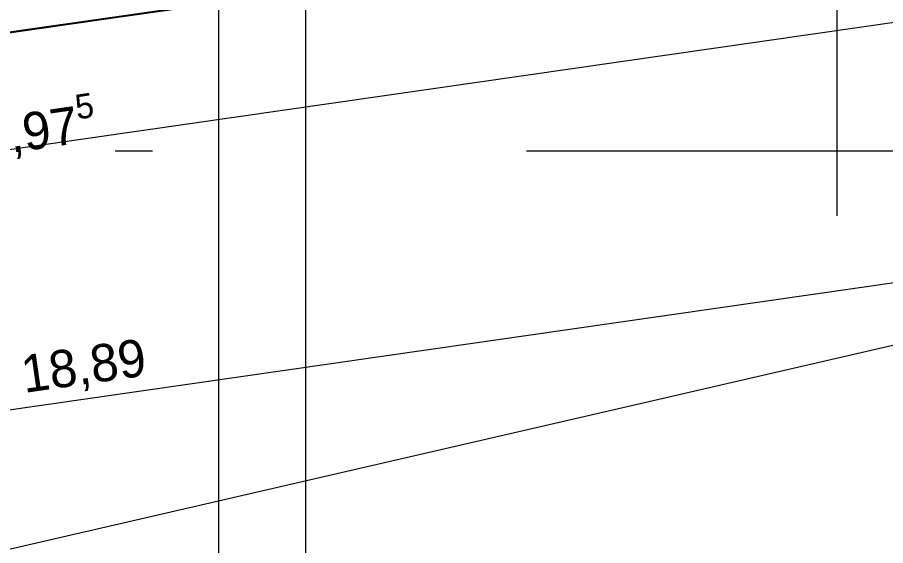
# Model space of a CAD drawing. Header units: metres. Extents: x -3.9 to 83, y -38 to 6.2.
# Drawn here: x 9.438 to 11.76, y -34.056 to -32.643 of the extents above; entities that cross this region are included whole.
import ezdxf

# ---------------------------------------------------------------- set-up
doc = ezdxf.new("R2010")
doc.units = ezdxf.units.M
doc.header["$MEASUREMENT"] = 0
for name, pattern in [('Achse', [0.004, 0.002, -0.001, 0, -0.001]), ('Grenzlinie', [0.008, 0.003, -0.005]), ('Schnittlinie', [0.006, 0.003, -0.0015, 0, -0.0015])]:
    doc.linetypes.add(name, pattern=pattern)
for name, color, linetype in [('0._EG PP_2_000 Achsraster', 7, 'Continuous'), ('0._EG PP_2_851 Marker Schnitt', 7, 'Continuous'), ('0._EG PP_2_950 Polierplan Bemaßung', 7, 'Continuous'), ('0._EG PP_2_Bauwerke_Gebäude - Haus.verm', 7, 'Continuous'), ('0._EG PP_2_Bauwerke_Stützmauer.verm', 7, 'Continuous'), ('0._EG PP_2_Kataster Grenzen_Grundstücksgrenze.verm', 7, 'Continuous'), ('0._EG PP_2_Neubau_840 Baulinien', 7, 'Continuous'), ('0._EG PP_2_Straßenverkehr_Situationslinie.verm', 7, 'Continuous')]:
    doc.layers.add(name, color=color, linetype=linetype)
doc.styles.add('ERSTELLTER_STIL_2', font='')
doc.styles.get('ERSTELLTER_STIL_2').set_extended_font_data('Eurostile')
doc.linetypes.add('Grenze Grundstück', pattern='A,0,[1,415_260415_PP_VA_1_3 0 EG1.Shx,S=0.00031746,R=0,X=0,Y=0],-0.04,0', length=0.04)

msp = doc.modelspace()

# ---------------------------------------------------------------- linework, layer by layer
at = {"layer": '0._EG PP_2_000 Achsraster', "color": 5, "linetype": 'Achse', "lineweight": 0, "ltscale": 1000}
msp.add_line((-1.5, -33), (21, -33), dxfattribs=at)
at = {"layer": '0._EG PP_2_851 Marker Schnitt', "color": 7, "linetype": 'Schnittlinie', "lineweight": 13, "ltscale": 1000}
msp.add_line((11.63, -5.7741), (11.63, -35.645), dxfattribs=at)
at = {"layer": '0._EG PP_2_950 Polierplan Bemaßung', "color": 76, "linetype": 'Continuous', "lineweight": 13, "ltscale": 1000, "true_color": 0x3f7f02}
for p, q in [((10.21, -34.47), (10.21, -31)), ((9.977, -34.47), (9.977, -31.38))]:
    msp.add_line(p, q, dxfattribs=at)
at = {"layer": '0._EG PP_2_950 Polierplan Bemaßung', "color": 1, "linetype": 'Continuous', "lineweight": 13, "ltscale": 1000, "true_color": 0xfb0106}
for p, q in [((0.1108, -34.3353), (18.8926, -31.6337)), ((0.31, -35.0006), (19.0087, -32.3147))]:
    msp.add_line(p, q, dxfattribs=at)
at = {"layer": '0._EG PP_2_Bauwerke_Gebäude - Haus.verm', "color": 9, "linetype": 'Continuous', "lineweight": 13, "ltscale": 1000}
msp.add_line((11.3247, -32.4105), (5.2161, -33.2899), dxfattribs=at)
at = {"layer": '0._EG PP_2_Bauwerke_Stützmauer.verm', "color": 9, "linetype": 'Continuous', "lineweight": 13, "ltscale": 1000}
msp.add_line((11.3247, -32.4105), (5.2161, -33.2899), dxfattribs=at)
at = {"layer": '0._EG PP_2_Kataster Grenzen_Grundstücksgrenze.verm', "color": 96, "linetype": 'Continuous', "lineweight": 13, "ltscale": 1000, "true_color": 0x007e00}
msp.add_line((18.6507, -31.3565), (0.1655, -34.0127), dxfattribs=at)
at = {"layer": '0._EG PP_2_Neubau_840 Baulinien', "color": 76, "linetype": 'Grenze Grundstück', "lineweight": 13, "ltscale": 1000, "true_color": 0x3f7f02, "flags": 128}
msp.add_lwpolyline([(0, -0.0002), (18.985, -0.0012), (18.958, -11.4452), (18.9035, -19.5703), (18.8486, -31.3281), (0.0665, -34.0269), (0.0564, -12.2031)], close=True, dxfattribs=at)
at = {"layer": '0._EG PP_2_Neubau_840 Baulinien', "color": 1, "linetype": 'Grenzlinie', "lineweight": 25, "ltscale": 1000, "true_color": 0xfb0106, "flags": 128}
msp.add_lwpolyline([(-2.7377, -37.8391), (0.1189, -37.4187), (0.0665, -34.0269), (18.8486, -31.3281), (22.8486, -30.6897)], dxfattribs=at)
msp.add_lwpolyline([(-2.7377, -37.8391), (0.1189, -37.4187), (0.0665, -34.0269), (18.8486, -31.3281), (22.8486, -30.6897)], dxfattribs=at)
at = {"layer": '0._EG PP_2_Straßenverkehr_Situationslinie.verm', "color": 8, "linetype": 'Continuous', "lineweight": 0, "ltscale": 1000}
msp.add_line((12.6203, -33.3272), (9.1192, -34.1349), dxfattribs=at)

# ---------------------------------------------------------------- texts
at = {"layer": '0._EG PP_2_950 Polierplan Bemaßung', "color": 1, "linetype": 'Continuous', "lineweight": 13, "true_color": 0xfb0106, "insert": (9.2801, -33.0557), "char_height": 0.1, "attachment_point": 7, "rotation": 8.1856, "style": 'ERSTELLTER_STIL_2'}
msp.add_mtext('\\A1;{\\pql;\\fEurostile|b0|i0|c0|p0;\\W1.000000;18,97\\fEurostile|b0|i0|c0|p0;\\W1.000000;\\A1{\\H.66x;\\S5^  ;}}', dxfattribs=at)
at = {"layer": '0._EG PP_2_950 Polierplan Bemaßung', "color": 1, "linetype": 'Continuous', "lineweight": 13, "true_color": 0xfb0106, "insert": (9.4594, -33.6662), "char_height": 0.1, "width": 0.398365, "attachment_point": 7, "rotation": 8.1741, "style": 'ERSTELLTER_STIL_2'}
msp.add_mtext('\\A1;{\\pql;\\fEurostile|b0|i0|c0|p0;\\W1.000000;18,89}', dxfattribs=at)

doc.saveas('drawing.dxf')
